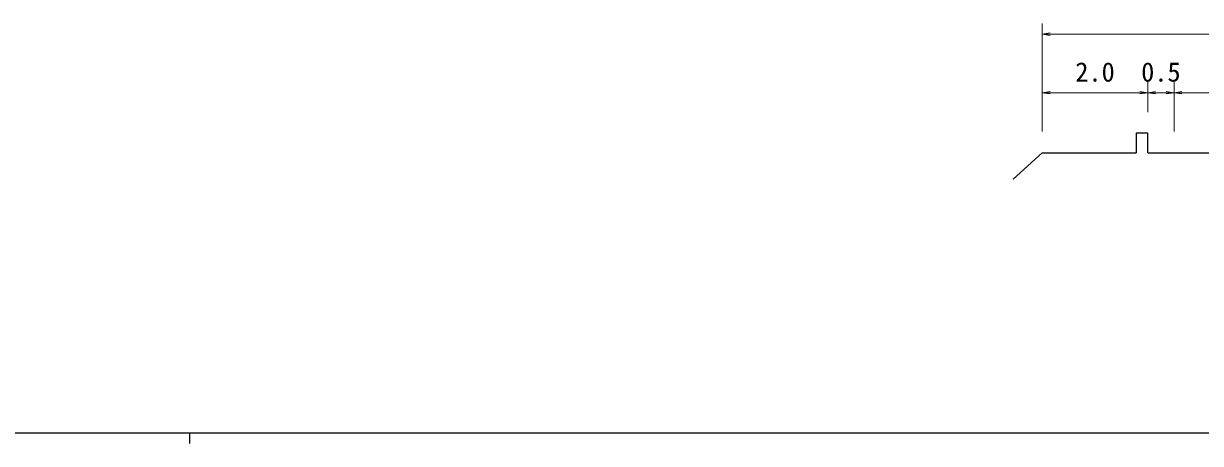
# Model space of a CAD drawing. Units: millimetres on the paper, enlarged 1000 times, with parts at other scales. Extents: x 40000 to 680000, y 20000 to 380000.
# Drawn here: x 252257 to 363919, y 204000 to 243817 of the extents above; entities that cross this region are included whole.
import ezdxf
from ezdxf.enums import TextEntityAlignment as Align

# ---------------------------------------------------------------- set-up
doc = ezdxf.new("R2010")
doc.units = ezdxf.units.MM
doc.header["$LTSCALE"] = 1000
for name, color, linetype, lineweight in [('M-BGD', 7, 'Continuous', 25), ('M-STR-HTXT', 7, 'Continuous', 13), ('M-TTL-BAND', 7, 'Continuous', 25)]:
    doc.layers.add(name, color=color, linetype=linetype, lineweight=lineweight)
doc.styles.add('ＭＳ ゴシック', font='')
doc.styles.get('ＭＳ ゴシック').set_extended_font_data('MS Gothic')

# ---------------------------------------------------------------- blocks, each defined once
blk = doc.blocks.new('open_arrow')
at = {"color": 0, "linetype": 'Continuous', "lineweight": -2}
blk.add_lwpolyline([(7.5, 1.25), (0, 0), (7.5, -1.25)], dxfattribs=at)

msp = doc.modelspace()

# ---------------------------------------------------------------- linework, layer by layer
at = {"layer": 'M-BGD'}
for p, q in [((358915, 231569), (358915, 233429)), ((348915, 231569), (346161, 229049)), ((348915, 231569), (357831, 231569))]:
    msp.add_line(p, q, dxfattribs=at)
for points in [[(358915, 233429), (357831, 233429), (357831, 231569)], [(358915, 231569), (361415, 231569), (376415, 231569), (391415, 232097), (398915, 232411), (402279, 229757)]]:
    msp.add_lwpolyline(points, dxfattribs=at)
at = {"layer": 'M-STR-HTXT'}
for p, q in [((348915, 233569), (348915, 243817)), ((398915, 242817), (348915, 242817)), ((358915, 235429), (358915, 238262)), ((361415, 233569), (361415, 238262)), ((348915, 237262), (358915, 237262)), ((358915, 237262), (361415, 237262)), ((361415, 237262), (376415, 237262))]:
    msp.add_line(p, q, dxfattribs=at)
at = {"layer": 'M-TTL-BAND'}
for p, q in [((40000, 205000), (579000, 205000)), ((268000, 205000), (268000, 204000))]:
    msp.add_line(p, q, dxfattribs=at)

# ---------------------------------------------------------------- block references
at = {"layer": 'M-STR-HTXT', "xscale": 100, "yscale": 100}
for p in [(348915, 242817), (348915, 237262), (358915, 237262), (361415, 237262)]:
    msp.add_blockref('open_arrow', p, dxfattribs=at)
at = {"layer": 'M-STR-HTXT', "xscale": 100, "yscale": 100, "rotation": 180}
for p in [(358915, 237262), (361415, 237262)]:
    msp.add_blockref('open_arrow', p, dxfattribs=at)

# ---------------------------------------------------------------- texts
at = {"layer": 'M-STR-HTXT', "style": 'ＭＳ ゴシック'}
for s, p in [('2.0', (353915, 237762)), ('0.5', (360165, 237762))]:
    msp.add_text(s, height=1833, dxfattribs=at).set_placement(p, align=Align.BOTTOM_CENTER)

doc.saveas('drawing.dxf')
